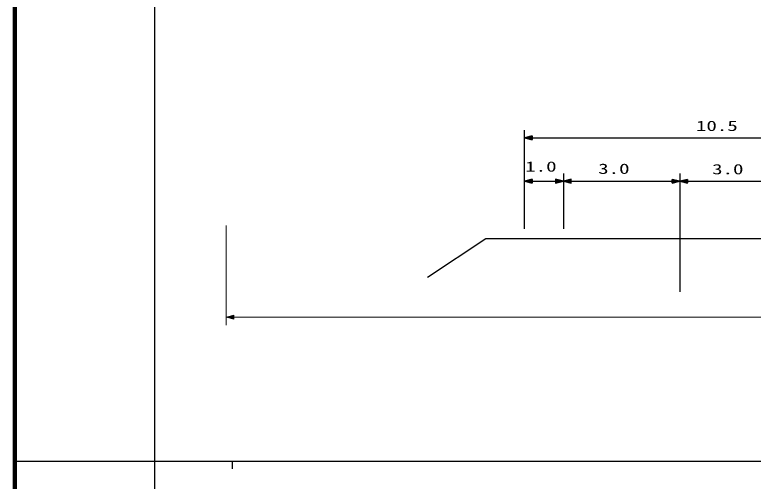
# Model space of a CAD drawing. Units: millimetres, scale not verified. Extents: x 40000 to 680000, y 20000 to 380000.
# Drawn here: x 40000 to 135106, y 202409 to 262491 of the extents above; entities that cross this region are included whole.
import ezdxf
from ezdxf.enums import TextEntityAlignment as Align

# ---------------------------------------------------------------- set-up
doc = ezdxf.new("R2010")
doc.units = ezdxf.units.MM
doc.header["$LTSCALE"] = 1000
for name, color, linetype, lineweight in [('M-BGD', 7, 'Continuous', 25), ('M-STR-HTXT', 7, 'Continuous', 13), ('M-TTL', 2, 'Continuous', 140), ('M-TTL-BAND', 7, 'Continuous', 25)]:
    doc.layers.add(name, color=color, linetype=linetype, lineweight=lineweight)
doc.styles.add('ＭＳ ゴシック', font='')
doc.styles.get('ＭＳ ゴシック').set_extended_font_data('MS Gothic')

# ---------------------------------------------------------------- blocks, each defined once
blk = doc.blocks.new('BUHIN233')
at = {"color": 7, "linetype": 'Continuous', "lineweight": 25}
for points in [[(0, 0), (-882, -533), (-528, -885)], [(-145, -145), (-537, -788), (-785, -541)], [(-215, -216), (-537, -735), (-732, -541)], [(-287, -289), (-537, -682), (-679, -541)], [(-358, -360), (-537, -629), (-626, -541)]]:
    blk.add_lwpolyline(points, close=True, dxfattribs=at)
for points in [[(-72, -73), (-537, -841), (-838, -542), (-74, -74)], [(-555, -558), (-430, -433), (-537, -576), (-573, -541), (-430, -433)]]:
    blk.add_lwpolyline(points, dxfattribs=at)
blk = doc.blocks.new('BUHIN234')
at = {"color": 7, "linetype": 'Continuous', "lineweight": 25}
for points in [[(0, 0), (882, 533), (528, 885)], [(145, 145), (537, 788), (785, 541)], [(215, 216), (537, 735), (732, 541)], [(287, 289), (537, 682), (679, 541)], [(358, 360), (537, 629), (626, 541)]]:
    blk.add_lwpolyline(points, close=True, dxfattribs=at)
for points in [[(72, 73), (537, 841), (838, 542), (74, 74)], [(555, 558), (430, 433), (537, 576), (573, 541), (430, 433)]]:
    blk.add_lwpolyline(points, dxfattribs=at)

msp = doc.modelspace()

# ---------------------------------------------------------------- linework, layer by layer
at = {"layer": 'M-BGD'}
for p, q in [((105653, 234903), (105654, 247629)), ((105654, 246629), (158154, 246625)), ((105653, 234903), (105653, 242045)), ((110653, 242045), (110653, 234903)), ((125653, 242044), (125652, 226806)), ((105653, 241045), (110653, 241045)), ((110653, 241045), (125653, 241044)), ((125653, 241044), (140653, 241043)), ((100653, 233638), (93152, 228639)), ((105653, 233638), (100653, 233638)), ((110653, 233637), (105653, 233638)), ((125653, 233636), (110653, 233637)), ((140653, 233635), (125653, 233636))]:
    msp.add_line(p, q, dxfattribs=at)
at = {"layer": 'M-STR-HTXT'}
for p, q in [((67218, 235362), (67217, 222530)), ((67217, 223530), (319801, 223511))]:
    msp.add_line(p, q, dxfattribs=at)
for points in [[(67217, 223530), (68217, 223280), (68217, 223780)], [(67422, 223530), (68154, 223705), (68154, 223355)], [(67522, 223530), (68117, 223668), (68117, 223393)], [(67624, 223530), (68079, 223630), (68079, 223430)], [(67724, 223530), (68042, 223593), (68042, 223468)]]:
    msp.add_lwpolyline(points, close=True, dxfattribs=at)
for points in [[(67319, 223530), (68192, 223743), (68192, 223318), (67322, 223530)], [(68004, 223530), (67827, 223530), (68004, 223555), (68004, 223505), (67827, 223530)]]:
    msp.add_lwpolyline(points, dxfattribs=at)
at = {"layer": 'M-TTL'}
msp.add_line((40000, 380000), (40000, 20000), dxfattribs=at)
at = {"layer": 'M-TTL-BAND'}
for p, q in [((58000, 370000), (58000, 20000)), ((40000, 205000), (579000, 205000)), ((68000, 205000), (68000, 204000))]:
    msp.add_line(p, q, dxfattribs=at)

# ---------------------------------------------------------------- block references
at = {"layer": 'M-BGD', "rotation": 134.82899}
for name, p in [('BUHIN233', (105654, 246629)), ('BUHIN233', (105653, 241045)), ('BUHIN234', (110653, 241045)), ('BUHIN233', (110653, 241045)), ('BUHIN234', (125653, 241044)), ('BUHIN233', (125653, 241044))]:
    msp.add_blockref(name, p, dxfattribs=at)

# ---------------------------------------------------------------- texts
at = {"layer": 'M-BGD', "style": 'ＭＳ ゴシック', "width": 1.5}
for s, p in [('10.5', (127727, 247127)), ('1.0', (105740, 241883)), ('3.0', (115138, 241603)), ('3.0', (129810, 241543))]:
    msp.add_text(s, height=1320, rotation=359.996, dxfattribs=at).set_placement(p, align=Align.BOTTOM_LEFT)

doc.saveas('drawing.dxf')
